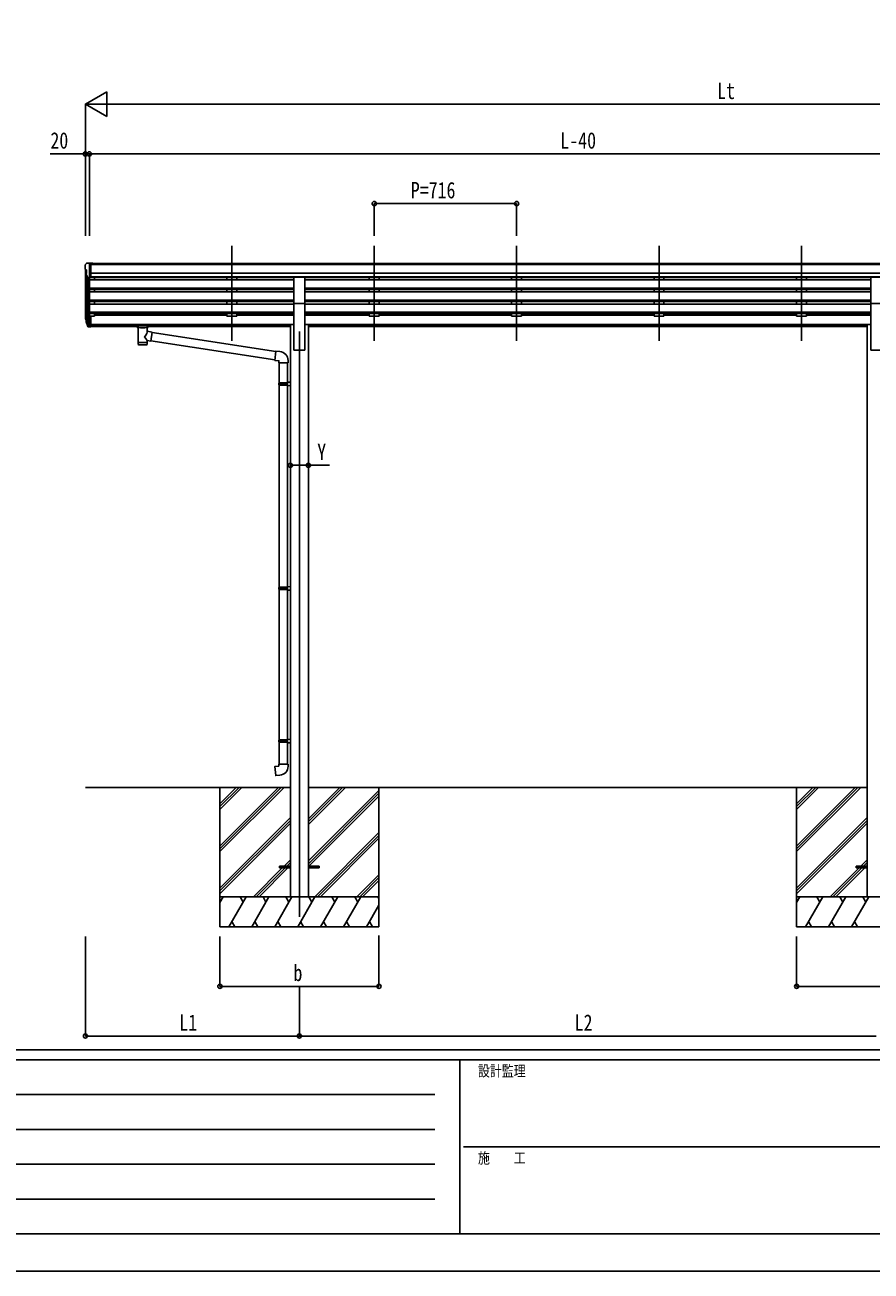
# Model space of a CAD drawing. Units: millimetres, scale not verified. Extents: x -10512 to 10512, y -7425 to 7425.
# Drawn here: x -5449 to -1194, y -7425 to -1157 of the extents above; entities that cross this region are included whole.
import ezdxf
from ezdxf.enums import TextEntityAlignment as Align

# ---------------------------------------------------------------- set-up
doc = ezdxf.new("R2010")
doc.units = ezdxf.units.MM
doc.header["$LTSCALE"] = 40
for name, color, linetype in [('0-3_YKK_12', 2, 'Continuous'), ('0-4_YKK_13', 4, 'Continuous'), ('0-5_YKK_A1', 4, 'Continuous'), ('0-6_YKK_D', 6, 'Continuous'), ('0-7_YKK_ZWAK', 7, 'Continuous')]:
    doc.layers.add(name, color=color, linetype=linetype)
doc.styles.add('ＭＳ ゴシック', font='')
doc.styles.get('ＭＳ ゴシック').set_extended_font_data('MS Gothic')

msp = doc.modelspace()

# ---------------------------------------------------------------- linework, layer by layer
at = {"layer": '0-3_YKK_12'}
for p, q in [((-4408.51, -2268.52), (-4408.51, -2746.04)), ((-3692.51, -2268.52), (-3692.51, -2746.04)), ((-2976.51, -2268.52), (-2976.51, -2746.04)), ((-2260.51, -2268.52), (-2260.51, -2746.04)), ((-1544.51, -2268.52), (-1544.51, -2746.04)), ((-4068.51, -2699.36), (-4068.51, -5642.93))]:
    msp.add_line(p, q, dxfattribs=at)
at = {"layer": '0-4_YKK_13'}
for p, q in [((-5146.51, -2365.42), (-5146.51, -2366.04)), ((-5139.6, -2356.61), (-5143.66, -2362.42)), ((-5136.51, -2356.04), (-5138.84, -2356.19)), ((-5136.51, -2356.04), (-5118.01, -2356.04)), ((-5124.51, -2429.03), (-5124.51, -2356.04)), ((-5118.01, -2356.04), (-5108.01, -2356.13)), ((-5118.01, -2428.03), (-5118.01, -2356.04)), ((-5108.01, -2357.65), (-5108.01, -2356.13)), ((-5143.97, -2387.23), (-5138.66, -2390.3)), ((-5132.13, -2427.22), (-5141.13, -2411.62)), ((-5138.51, -2390.56), (-5138.51, -2406.83)), ((-5124.51, -2429.03), (-5129.71, -2428.71)), ((-5118.01, -2428.03), (-5124.51, -2428.03)), ((-4096.01, -2558.47), (-4096.01, -2426.68)), ((-4096.01, -2426.68), (-4041.01, -2426.68)), ((-4041.01, -2558.47), (-4041.01, -2426.68)), ((-1196.01, -2558.47), (-1196.01, -2426.68)), ((-1196.01, -2426.68), (-1141.01, -2426.68)), ((-4096.01, -2558.47), (-4041.01, -2558.47)), ((-1196.01, -2558.47), (-1141.01, -2558.47)), ((-5124.51, -2621.65), (-5124.51, -2676.42)), ((-5118.01, -2621.65), (-5124.51, -2621.65)), ((-5118.01, -2621.65), (-5118.01, -2675.68)), ((-5143.41, -2635.84), (-5139.53, -2643.79)), ((-5142.81, -2634.46), (-5139.53, -2641.53)), ((-5141.1, -2647.11), (-5140.76, -2651.52)), ((-5140.76, -2651.52), (-5131.95, -2675.07)), ((-5140.14, -2650.95), (-5131.95, -2667.13)), ((-5130.94, -2666), (-5138.7, -2650.6)), ((-5124.51, -2666.68), (-5129.64, -2666.68)), ((-5124.51, -2668.49), (-5129.35, -2668.49)), ((-5124.51, -2676.42), (-5129.35, -2676.42)), ((-5118.01, -2661.78), (-5124.51, -2661.78)), ((-5118.01, -2666.66), (-5124.51, -2666.66)), ((-5118.01, -2675.68), (-5124.51, -2675.68)), ((-4900.51, -2666.53), (-4900.51, -2672.28)), ((-4900.51, -2666.72), (-4900.51, -2668.26)), ((-4898.51, -2665.86), (-4815.51, -2665.86)), ((-4898.51, -2668.04), (-4815.51, -2668.04)), ((-4898.51, -2672.95), (-4884.01, -2672.95)), ((-4884.01, -2678.59), (-4884.01, -2672.05)), ((-4879.91, -2679.51), (-4879.92, -2764.95)), ((-4834.11, -2698.26), (-4834.11, -2679.51)), ((-4830.01, -2678.59), (-4830.01, -2672.05)), ((-4830.01, -2672.95), (-4815.51, -2672.95)), ((-4813.51, -2666.53), (-4813.51, -2672.28)), ((-4808.89, -2702.16), (-4834.11, -2698.25)), ((-4834.09, -2764.95), (-4834.11, -2744.29)), ((-4834.11, -2744.6), (-4815.91, -2747.42)), ((-4808.89, -2702.16), (-4815.91, -2747.42)), ((-4191.56, -2842.5), (-4815.64, -2745.68)), ((-4187.89, -2800.57), (-4809.2, -2704.18)), ((-4166.89, -2800.53), (-4187.73, -2798.7)), ((-4171.82, -2856.27), (-4125.82, -2856.27)), ((-4169.71, -2856.27), (-4169.71, -2956.99)), ((-4127.71, -2856.27), (-4127.71, -2954.43)), ((-4125.82, -2856.27), (-4125.82, -2845.35)), ((-4171.71, -2958.99), (-4170.71, -2956.99)), ((-4171.71, -2958.99), (-4127.71, -2958.99)), ((-4171.71, -2958.99), (-4171.71, -2966.99)), ((-4171.71, -2966.99), (-4127.71, -2966.99)), ((-4171.71, -2966.99), (-4170.71, -2968.99)), ((-4170.71, -2956.99), (-4127.71, -2956.99)), ((-4170.71, -2968.99), (-4127.71, -2968.99)), ((-4169.71, -2968.99), (-4169.71, -3985.68)), ((-4132.18, -2958.99), (-4132.61, -2956.99)), ((-4129.71, -2954.49), (-4113.71, -2954.02)), ((-4129.71, -2956.49), (-4129.71, -2954.49)), ((-4129.71, -2956.49), (-4127.71, -2956.49)), ((-4129.71, -2971.49), (-4129.71, -2969.49)), ((-4129.71, -2971.49), (-4113.71, -2971.96)), ((-4127.71, -2971.55), (-4127.71, -3983.12)), ((-4113.71, -2954.02), (-4113.71, -2971.96)), ((-4171.71, -3987.68), (-4170.71, -3985.68)), ((-4171.71, -3987.68), (-4127.71, -3987.68)), ((-4171.71, -3987.68), (-4171.71, -3995.68)), ((-4171.71, -3995.68), (-4127.71, -3995.68)), ((-4171.71, -3995.68), (-4170.71, -3997.68)), ((-4170.71, -3985.68), (-4127.71, -3985.68)), ((-4170.71, -3997.68), (-4127.71, -3997.68)), ((-4169.71, -3997.68), (-4169.71, -4753.37)), ((-4132.18, -3987.68), (-4132.61, -3985.68)), ((-4129.71, -3983.18), (-4113.71, -3982.71)), ((-4129.71, -3985.18), (-4129.71, -3983.18)), ((-4129.71, -3985.18), (-4127.71, -3985.18)), ((-4129.71, -4000.18), (-4129.71, -3998.18)), ((-4129.71, -4000.18), (-4113.71, -4000.65)), ((-4127.71, -4000.24), (-4127.71, -4750.81)), ((-4113.71, -3982.71), (-4113.71, -4000.65)), ((-4171.71, -4755.37), (-4170.71, -4753.37)), ((-4171.71, -4755.37), (-4127.71, -4755.37)), ((-4171.71, -4755.37), (-4171.71, -4763.37)), ((-4170.71, -4753.37), (-4127.71, -4753.37)), ((-4132.18, -4755.37), (-4132.61, -4753.37)), ((-4129.71, -4750.87), (-4113.71, -4750.4)), ((-4129.71, -4752.87), (-4129.71, -4750.87)), ((-4129.71, -4752.87), (-4127.71, -4752.87)), ((-4113.71, -4750.4), (-4113.71, -4768.34)), ((-4171.71, -4763.37), (-4127.71, -4763.37)), ((-4171.71, -4763.37), (-4170.71, -4765.37)), ((-4170.71, -4765.37), (-4127.71, -4765.37)), ((-4169.71, -4765.37), (-4169.71, -4875.37)), ((-4129.71, -4767.87), (-4129.71, -4765.87)), ((-4129.71, -4767.87), (-4113.71, -4768.34)), ((-4127.71, -4767.93), (-4127.71, -4875.37)), ((-4171.71, -4875.37), (-4125.71, -4875.37)), ((-4171.71, -4885.37), (-4171.71, -4875.37)), ((-4125.71, -4875.37), (-4125.71, -4886.29)), ((-4168.51, -5388.43), (-4168.51, -5397.43)), ((-4168.51, -5388.43), (-4113.71, -5388.43)), ((-4023.31, -5388.43), (-3968.51, -5388.43)), ((-3968.51, -5388.43), (-3968.51, -5397.43)), ((-1268.51, -5388.43), (-1268.51, -5397.43)), ((-1268.51, -5388.43), (-1213.71, -5388.43)), ((-4168.51, -5397.43), (-4113.71, -5397.43)), ((-4023.31, -5397.43), (-3968.51, -5397.43)), ((-1268.51, -5397.43), (-1213.71, -5397.43))]:
    msp.add_line(p, q, dxfattribs=at)
for points in [[(-4900.51, -2666.53), (-4900.47, -2666.33), (-4900.38, -2666.19), (-4900.29, -2666.1), (-4900.19, -2666.04), (-4900.06, -2665.99), (-4899.77, -2665.93), (-4899.28, -2665.89), (-4898.74, -2665.86), (-4898.51, -2665.86)], [(-4900.51, -2672.28), (-4900.47, -2672.48), (-4900.38, -2672.62), (-4900.29, -2672.71), (-4900.19, -2672.77), (-4900.06, -2672.82), (-4899.77, -2672.88), (-4899.28, -2672.93), (-4898.74, -2672.95), (-4898.51, -2672.95)], [(-4815.51, -2665.86), (-4815.15, -2665.87), (-4814.62, -2665.89), (-4814.17, -2665.94), (-4813.87, -2666.02), (-4813.7, -2666.12), (-4813.58, -2666.26), (-4813.51, -2666.44), (-4813.51, -2666.53)], [(-4815.51, -2672.95), (-4815.15, -2672.94), (-4814.62, -2672.92), (-4814.17, -2672.87), (-4813.87, -2672.79), (-4813.7, -2672.69), (-4813.58, -2672.55), (-4813.51, -2672.37), (-4813.51, -2672.28)], [(-4187.73, -2798.7), (-4191.74, -2844.53), (-4171.82, -2846.27), (-4171.82, -2856.27)], [(-4132.18, -2958.99), (-4132.18, -2966.99), (-4132.61, -2968.99)], [(-4129.71, -2969.49), (-4127.71, -2969.49), (-4127.71, -2956.49)], [(-4132.18, -3987.68), (-4132.18, -3995.68), (-4132.61, -3997.68)], [(-4129.71, -3998.18), (-4127.71, -3998.18), (-4127.71, -3985.18)], [(-4132.18, -4755.37), (-4132.18, -4763.37), (-4132.61, -4765.37)], [(-4129.71, -4765.87), (-4127.71, -4765.87), (-4127.71, -4752.87)], [(-4166.78, -4931.11), (-4187.62, -4932.94), (-4191.63, -4887.11), (-4171.71, -4885.37)]]:
    msp.add_lwpolyline(points, dxfattribs=at)
for centre, radius, start, end in [((-5143.51, -2365.42), 3, 93, 180), ((-4944.51, -2366.04), 202, 180, 184.94904), ((-5138.78, -2357.19), 1, 93.5, 145), ((-5139.6, -2382.86), 6.18, 185.7035, 224.99897), ((-5138.53, -2410.12), 3, 94.7167, 210), ((-5138.81, -2406.83), 0.3, 274.7167, 0), ((-5138.81, -2390.56), 0.3, 0, 60), ((-5129.53, -2425.72), 3, 210, 266.5), ((-5115.32, -2626.72), 29.53, 186.50806, 197.98144), ((-5113.92, -2624.96), 30.41, 187.1552, 198.19734), ((-4170.82, -2845.35), 45, 0, 85), ((-4170.71, -4886.29), 45, 275, 0)]:
    msp.add_arc(centre, radius, start, end, dxfattribs=at)
for centre, major_axis, ratio, start_param, end_param in [((-5055.85, -2627.15), (-89.06, 1.43), 0.57596, 6.1962358, 6.3678173), ((-5056.64, -2620.48), (87.93, 4.42), 0.541684, 3.0659337, 3.2228513), ((-5139.79, -2647.11), (1.3, 0), 0.90356, 1.3700892, 3.347195), ((-5053.87, -2630.92), (-89.07, 0), 0.90356, 0.2056023, 0.2515348), ((-5054.59, -2627.06), (-88.05, 0), 0.90356, 0.2662965, 0.3003836), ((-5129.35, -2665.78), (-3, 0), 0.90356, 0.5235988, 1.5707963), ((-5129.35, -2673.71), (3, 0), 0.90356, 3.6651914, 4.712389), ((-5129.64, -2665.33), (-1.5, 0), 0.90356, 0.5235988, 1.5707963), ((-4898.51, -2668.26), (2, 0), 0.109601, 1.5707963, 3.1415927), ((-4857.01, -2678.51), (27.06, 0), 0.069685, 3.1415927, 6.2831853), ((-4857.01, -2672.05), (27, 0), 0.070066, 6.2831853, 9.424778), ((-4846.01, -2676.03), (16, 0), 0.361356, 6.2636979, 6.2831853), ((-4815.51, -2668.26), (2, 0), 0.109601, 0, 1.5707963), ((-4857.01, -2752.51), (22.91, 0), 0.122865, 3.1415927, 6.2831853), ((-4857.01, -2724.8), (-22.81, -26.62), 0.234429, 1.6855472, 3.1268519), ((-4854.45, -2722.15), (20.32, -22.25), 0.045535, 0.0389954, 1.3075346), ((-4857.01, -2764.95), (22.92, 0), 0.101955, 3.1415499, 6.2833984)]:
    msp.add_ellipse(centre, major_axis=major_axis, ratio=ratio, start_param=start_param, end_param=end_param, dxfattribs=at)
at = {"layer": '0-5_YKK_A1'}
for p, q in [((-129.01, -2357.65), (-5118.01, -2357.65)), ((-129.01, -2362.87), (-5118.01, -2362.87)), ((-5144.51, -2386.62), (-5144.51, -2621.29)), ((-5139.53, -2414.39), (-5139.53, -2647.99)), ((-5130.51, -2428.55), (-5130.51, -2666.43)), ((-5124.51, -2429.03), (-5124.51, -2621.65)), ((-4096.01, -2440), (-5124.51, -2440)), ((-119.01, -2406.4), (-5118.01, -2406.4)), ((-119.01, -2424.25), (-5118.01, -2424.25)), ((-4096.01, -2427.5), (-5118.01, -2427.5)), ((-5099.51, -2427.5), (-5099.51, -2440)), ((-4433.51, -2427.5), (-4433.51, -2440)), ((-4383.51, -2427.5), (-4383.51, -2439.91)), ((-1196.01, -2427.5), (-4041.01, -2427.5)), ((-1196.01, -2440), (-4041.01, -2440)), ((-3717.51, -2427.5), (-3717.51, -2440)), ((-3667.51, -2427.5), (-3667.51, -2439.91)), ((-3001.51, -2427.5), (-3001.51, -2440)), ((-2951.51, -2427.5), (-2951.51, -2439.91)), ((-2285.51, -2427.5), (-2285.51, -2440)), ((-2235.51, -2427.5), (-2235.51, -2439.91)), ((-1569.51, -2427.5), (-1569.51, -2440)), ((-1519.51, -2427.5), (-1519.51, -2439.91)), ((-4096.01, -2481.88), (-5124.51, -2481.88)), ((-4096.01, -2483.38), (-5124.51, -2483.38)), ((-4096.01, -2487.7), (-5124.51, -2487.7)), ((-4096.01, -2500.55), (-5124.51, -2500.55)), ((-5099.51, -2487.7), (-5099.51, -2500.55)), ((-4433.51, -2487.7), (-4433.51, -2500.55)), ((-4383.51, -2487.7), (-4383.51, -2500.55)), ((-1196.01, -2481.88), (-4041.01, -2481.88)), ((-1196.01, -2483.38), (-4041.01, -2483.38)), ((-1196.01, -2487.7), (-4041.01, -2487.7)), ((-1196.01, -2500.55), (-4041.01, -2500.55)), ((-3717.51, -2487.7), (-3717.51, -2500.55)), ((-3667.51, -2487.7), (-3667.51, -2500.55)), ((-3001.51, -2487.7), (-3001.51, -2500.55)), ((-2951.51, -2487.7), (-2951.51, -2500.55)), ((-2285.51, -2487.7), (-2285.51, -2500.55)), ((-2235.51, -2487.7), (-2235.51, -2500.55)), ((-1569.51, -2487.7), (-1569.51, -2500.55)), ((-1519.51, -2487.7), (-1519.51, -2500.55)), ((-4096.01, -2542.43), (-5124.51, -2542.43)), ((-4096.01, -2543.93), (-5124.51, -2543.93)), ((-4096.01, -2548.24), (-5124.51, -2548.24)), ((-4096.01, -2561.1), (-5124.51, -2561.1)), ((-5099.51, -2548.24), (-5099.51, -2561.1)), ((-4433.51, -2548.24), (-4433.51, -2561)), ((-4383.51, -2548.24), (-4383.51, -2561.1)), ((-4096.01, -2558.47), (-4096.01, -2792.93)), ((-1196.01, -2542.43), (-4041.01, -2542.43)), ((-1196.01, -2543.93), (-4041.01, -2543.93)), ((-1196.01, -2548.24), (-4041.01, -2548.24)), ((-4041.01, -2558.47), (-4041.01, -2792.93)), ((-1196.01, -2561.1), (-4041.01, -2561.1)), ((-3717.51, -2548.24), (-3717.51, -2561)), ((-3667.51, -2548.24), (-3667.51, -2561.1)), ((-3001.51, -2548.24), (-3001.51, -2561)), ((-2951.51, -2548.24), (-2951.51, -2561.1)), ((-2285.51, -2548.24), (-2285.51, -2561)), ((-2235.51, -2548.24), (-2235.51, -2561.1)), ((-1569.51, -2548.24), (-1569.51, -2561)), ((-1519.51, -2548.24), (-1519.51, -2561.1)), ((-1196.01, -2558.47), (-1196.01, -2792.93)), ((-4096.01, -2602.98), (-5124.51, -2602.98)), ((-4096.01, -2604.47), (-5124.51, -2604.47)), ((-4096.01, -2608.79), (-5124.51, -2608.79)), ((-5099.51, -2622.28), (-5118.01, -2622.28)), ((-5099.51, -2608.79), (-5099.51, -2622.28)), ((-5099.51, -2617.34), (-4433.51, -2617.34)), ((-4433.51, -2608.79), (-4433.51, -2622.28)), ((-4383.51, -2622.28), (-4433.51, -2622.28)), ((-4383.51, -2608.79), (-4383.51, -2622.28)), ((-4096.01, -2617.34), (-4383.51, -2617.34)), ((-1196.01, -2602.98), (-4041.01, -2602.98)), ((-1196.01, -2604.47), (-4041.01, -2604.47)), ((-1196.01, -2608.79), (-4041.01, -2608.79)), ((-3717.51, -2617.34), (-4041.01, -2617.34)), ((-3717.51, -2608.79), (-3717.51, -2622.28)), ((-3667.51, -2622.28), (-3717.51, -2622.28)), ((-3667.51, -2608.79), (-3667.51, -2622.28)), ((-3001.51, -2617.34), (-3667.51, -2617.34)), ((-3001.51, -2608.79), (-3001.51, -2622.28)), ((-2951.51, -2622.28), (-3001.51, -2622.28)), ((-2951.51, -2608.79), (-2951.51, -2622.28)), ((-2285.51, -2617.34), (-2951.51, -2617.34)), ((-2285.51, -2608.79), (-2285.51, -2622.28)), ((-2235.51, -2622.28), (-2285.51, -2622.28)), ((-2235.51, -2608.79), (-2235.51, -2622.28)), ((-1569.51, -2617.34), (-2235.51, -2617.34)), ((-1569.51, -2608.79), (-1569.51, -2622.28)), ((-1519.51, -2622.28), (-1569.51, -2622.28)), ((-1519.51, -2608.79), (-1519.51, -2622.28)), ((-1196.01, -2617.34), (-1519.51, -2617.34)), ((-4113.71, -2664.35), (-5118.01, -2664.35)), ((-4113.71, -2665.75), (-5118.01, -2665.75)), ((-4884.01, -2673.44), (-5118.01, -2673.44)), ((-4113.71, -2673.44), (-4830.01, -2673.44)), ((-4113.71, -2663.93), (-4113.71, -5542.93)), ((-4113.71, -2663.93), (-4096.01, -2663.93)), ((-4023.31, -2663.93), (-4041.01, -2663.93)), ((-4023.31, -2663.93), (-4023.31, -5542.93)), ((-1213.71, -2664.35), (-4023.31, -2664.35)), ((-1213.71, -2665.75), (-4023.31, -2665.75)), ((-1213.71, -2673.44), (-4023.31, -2673.44)), ((-1213.71, -2663.93), (-1213.71, -5542.93)), ((-1213.71, -2663.93), (-1196.01, -2663.93)), ((-4096.01, -2792.93), (-4041.01, -2792.93)), ((-1196.01, -2792.93), (-1141.01, -2792.93)), ((-5144.51, -4992.93), (-4113.71, -4992.93)), ((-4468.51, -4992.93), (-4468.51, -5692.93)), ((-4468.51, -5287.1), (-4174.33, -4992.93)), ((-4468.51, -5301.24), (-4160.18, -4992.93)), ((-4468.51, -5315.39), (-4146.04, -4992.93)), ((-4468.51, -5103.26), (-4358.17, -4992.93)), ((-4468.51, -5089.11), (-4372.32, -4992.93)), ((-4468.51, -5074.97), (-4386.46, -4992.93)), ((-4023.31, -4992.93), (-1213.71, -4992.93)), ((-4023.31, -5178.56), (-3837.67, -4992.93)), ((-4023.31, -5164.41), (-3851.82, -4992.93)), ((-4023.31, -5150.27), (-3865.96, -4992.93)), ((-4023.31, -5362.4), (-3668.51, -5007.61)), ((-3668.51, -4992.93), (-3668.51, -5692.93)), ((-1568.51, -4992.93), (-1568.51, -5692.93)), ((-1568.51, -5287.1), (-1274.33, -4992.93)), ((-1568.51, -5301.24), (-1260.18, -4992.93)), ((-1568.51, -5315.39), (-1246.04, -4992.93)), ((-1568.51, -5103.26), (-1458.17, -4992.93)), ((-1568.51, -5089.11), (-1472.32, -4992.93)), ((-1568.51, -5074.97), (-1486.46, -4992.93)), ((-4023.31, -5376.54), (-3668.51, -5021.75)), ((-4021.05, -5388.43), (-3668.51, -5035.89)), ((-4468.51, -5499.23), (-4113.71, -5144.44)), ((-4468.51, -5513.38), (-4113.71, -5158.58)), ((-4468.51, -5527.52), (-4113.71, -5172.72)), ((-1568.51, -5499.23), (-1213.71, -5144.44)), ((-1568.51, -5513.38), (-1213.71, -5158.58)), ((-1568.51, -5527.52), (-1213.71, -5172.72)), ((-3991.7, -5542.93), (-3668.51, -5219.74)), ((-3977.56, -5542.93), (-3668.51, -5233.88)), ((-3963.41, -5542.93), (-3668.51, -5248.02)), ((-4145.56, -5388.43), (-4113.71, -5356.57)), ((-4131.42, -5388.43), (-4113.71, -5370.71)), ((-4117.28, -5388.43), (-4113.71, -5384.85)), ((-1245.56, -5388.43), (-1213.71, -5356.57)), ((-1231.42, -5388.43), (-1213.71, -5370.71)), ((-1217.28, -5388.43), (-1213.71, -5384.85)), ((-4300.06, -5542.93), (-4154.56, -5397.43)), ((-4285.92, -5542.93), (-4140.42, -5397.43)), ((-4271.78, -5542.93), (-4126.28, -5397.43)), ((-3779.56, -5542.93), (-3668.51, -5431.87)), ((-3765.42, -5542.93), (-3668.51, -5446.01)), ((-1400.06, -5542.93), (-1254.56, -5397.43)), ((-1385.92, -5542.93), (-1240.42, -5397.43)), ((-1371.78, -5542.93), (-1226.28, -5397.43)), ((-3751.28, -5542.93), (-3668.51, -5460.15)), ((-3668.51, -5542.93), (-4468.51, -5542.93)), ((-4468.51, -5570.43), (-4452.63, -5542.93)), ((-4423.76, -5692.93), (-4337.16, -5542.93)), ((-4352.16, -5568.91), (-4367.16, -5542.92)), ((-4308.29, -5692.92), (-4221.69, -5542.93)), ((-4236.69, -5568.91), (-4251.69, -5542.93)), ((-4192.82, -5692.93), (-4106.22, -5542.93)), ((-4121.22, -5568.91), (-4136.22, -5542.93)), ((-4077.35, -5692.93), (-3990.75, -5542.93)), ((-4005.75, -5568.91), (-4020.75, -5542.92)), ((-3961.88, -5692.93), (-3875.28, -5542.93)), ((-3890.28, -5568.91), (-3905.28, -5542.93)), ((-3846.41, -5692.93), (-3759.81, -5542.93)), ((-3789.81, -5542.93), (-3774.81, -5568.91)), ((-3674.34, -5542.93), (-3668.51, -5553.03)), ((-768.51, -5542.93), (-1568.51, -5542.93)), ((-1568.51, -5570.43), (-1552.63, -5542.93)), ((-1523.76, -5692.93), (-1437.16, -5542.93)), ((-1452.16, -5568.91), (-1467.16, -5542.92)), ((-1408.29, -5692.92), (-1321.69, -5542.93)), ((-1336.69, -5568.91), (-1351.69, -5542.93)), ((-1292.82, -5692.93), (-1206.22, -5542.93)), ((-1221.22, -5568.91), (-1236.22, -5542.93)), ((-3730.94, -5692.93), (-3668.51, -5584.79)), ((-4468.51, -5692.93), (-3668.51, -5692.93)), ((-4408.76, -5666.95), (-4393.76, -5692.93)), ((-4293.29, -5666.95), (-4278.29, -5692.92)), ((-4177.82, -5666.94), (-4162.82, -5692.93)), ((-4062.35, -5666.95), (-4047.35, -5692.93)), ((-3946.88, -5666.95), (-3931.88, -5692.93)), ((-3831.41, -5666.95), (-3816.41, -5692.93)), ((-3715.94, -5666.95), (-3700.94, -5692.93)), ((-1568.51, -5692.93), (-768.51, -5692.93)), ((-1508.76, -5666.95), (-1493.76, -5692.93)), ((-1393.29, -5666.95), (-1378.29, -5692.92)), ((-1277.82, -5666.94), (-1262.82, -5692.93))]:
    msp.add_line(p, q, dxfattribs=at)
at = {"layer": '0-6_YKK_D'}
for p, q in [((-5144.51, -1556.04), (-5036.25, -1493.54)), ((-5036.25, -1618.54), (-5036.25, -1493.54)), ((-5144.51, -2218.52), (-5144.51, -1555.04)), ((-5144.51, -1556.04), (-5036.25, -1618.54)), ((-5144.51, -1556.04), (-4928, -1556.04)), ((-5019.51, -1556.04), (1214.49, -1556.04)), ((-5144.51, -2218.52), (-5144.51, -1805.04)), ((-5124.51, -2218.52), (-5124.51, -1805.04)), ((-5124.51, -2218.52), (-5124.51, -1805.04)), ((-5124.51, -1806.04), (-112.51, -1806.04)), ((-3692.51, -2218.52), (-3692.51, -2055.04)), ((-3692.51, -2056.04), (-2976.51, -2056.04)), ((-2976.51, -2218.52), (-2976.51, -2055.04)), ((-5144.51, -5742.93), (-5144.51, -6243.93)), ((-4468.51, -5742.94), (-4468.51, -5993.93)), ((-3668.51, -5737.38), (-3668.51, -5993.93)), ((-1568.51, -5742.94), (-1568.51, -5993.93)), ((-4468.51, -5992.93), (-3668.51, -5992.93)), ((-4068.51, -5993.93), (-4068.51, -6243.93)), ((-4068.51, -5993.93), (-4068.51, -6243.93)), ((-1568.51, -5992.93), (-768.51, -5992.93)), ((-5144.51, -6242.93), (-4068.51, -6242.93)), ((-4068.51, -6242.93), (-1168.51, -6242.93))]:
    msp.add_line(p, q, dxfattribs=at)
for points in [[(-5124.51, -1806.04), (-5144.51, -1806.04), (-5322.34, -1806.04)], [(-4113.71, -3372.48), (-4023.31, -3372.48), (-3917.47, -3372.48)]]:
    msp.add_lwpolyline(points, dxfattribs=at)
for centre in [(-5144.51, -1806.04), (-5124.51, -1806.04), (-5124.51, -1806.04), (-3692.51, -2056.04), (-2976.51, -2056.04), (-4113.71, -3372.48), (-4023.31, -3372.48), (-4468.51, -5992.93), (-3668.51, -5992.93), (-1568.51, -5992.93), (-5144.51, -6242.93), (-4068.51, -6242.93), (-4068.51, -6242.93)]:
    msp.add_circle(centre, 10.62, dxfattribs=at)
at = {"layer": '0-7_YKK_ZWAK'}
for p, q in [((9737.55, -6312.5), (-9762.45, -6312.5)), ((-3262.45, -6362.5), (-9762.45, -6362.5)), ((-3262.45, -6362.5), (-3262.45, -7237.5)), ((-12.45, -6362.5), (-3262.45, -6362.5)), ((-9656.2, -6537.5), (-3387.45, -6537.5)), ((-9656.2, -6712.5), (-3387.45, -6712.5)), ((-3243.7, -6800), (-12.45, -6800)), ((-9656.2, -6887.5), (-3387.45, -6887.5)), ((-9656.2, -7062.5), (-3387.45, -7062.5)), ((-9762.45, -7237.5), (-3262.45, -7237.5)), ((-3262.45, -7237.5), (-12.45, -7237.5))]:
    msp.add_line(p, q, dxfattribs=at)
msp.add_lwpolyline([(-10512.5, -7425), (10512.5, -7425), (10512.5, 7425), (-10512.5, 7425)], close=True, dxfattribs=at)

# ---------------------------------------------------------------- texts
at = {"layer": '0-6_YKK_D', "style": 'ＭＳ ゴシック', "width": 0.8}
for s, p in [('Lt', (-1968.51, -1554.71)), ('20', (-5320.67, -1804.38)), ('L-40', (-2756.51, -1804.38)), ('P=716', (-3508.51, -2054.38)), ('Y', (-3979.14, -3370.81)), ('b', (-4098.51, -5991.26)), ('L1', (-4672.51, -6241.26)), ('L2', (-2684.51, -6241.26))]:
    msp.add_text(s, height=82.48, dxfattribs=at).set_placement(p, align=Align.BOTTOM_LEFT)
at = {"layer": '0-7_YKK_ZWAK', "style": 'ＭＳ ゴシック', "width": 0.8}
for s, p in [('設計監理', (-3170.78, -6462.5)), ('施\u3000\u3000工', (-3170.78, -6900))]:
    msp.add_text(s, height=54.99, dxfattribs=at).set_placement(p, align=Align.BOTTOM_LEFT)

doc.saveas('drawing.dxf')
